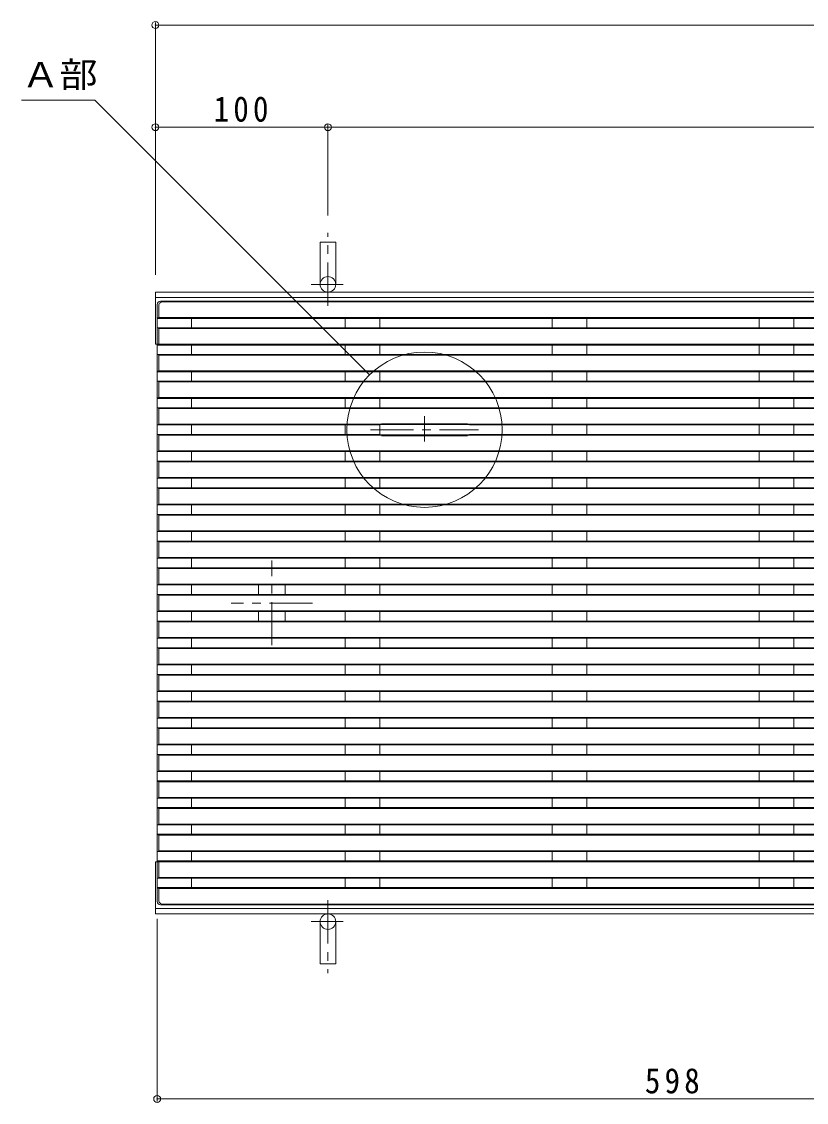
# Model space of a CAD drawing. Units: millimetres on the paper, with parts at other scales. Extents: x -255 to 276, y -195 to 192.
# Drawn here: x -255.3 to -164.3, y -27.6 to 97.7 of the extents above; entities that cross this region are included whole.
import ezdxf
from ezdxf.enums import TextEntityAlignment as Align

# ---------------------------------------------------------------- set-up
doc = ezdxf.new("R2010")
doc.units = ezdxf.units.MM
doc.header["$PDMODE"] = 32
doc.header["$PDSIZE"] = 0.8
doc.linetypes.add('CHAIN1', pattern=[8, 5, -1, 1, -1])
doc.linetypes.add('DASHED3', pattern=[4, 3, -1])
for name, color, linetype, lineweight in [('E-0', 7, 'CHAIN1', 9), ('E-1', 2, 'Continuous', 9), ('E-2', 3, 'Continuous', 9), ('E-4', 7, 'Continuous', 9), ('E-5', 7, 'Continuous', 9), ('E-6', 6, 'Continuous', 9)]:
    doc.layers.add(name, color=color, linetype=linetype, lineweight=lineweight)
doc.styles.add('ＭＳ ゴシック', font='')
doc.styles.get('ＭＳ ゴシック').set_extended_font_data('MS Gothic')

msp = doc.modelspace()

# ---------------------------------------------------------------- linework, layer by layer
at = {"layer": 'E-0'}
for p, q in [((-208.54, 49.034), (-208.54, 51.988)), ((-214.802, 50.406), (-202.277, 50.406))]:
    msp.add_line(p, q, dxfattribs=at)
at = {"layer": 'E-1', "linetype": 'CHAIN1'}
for p, q in [((-219.74, 64.782), (-219.74, 73.233)), ((-221.681, 67.255), (-217.987, 67.255)), ((-219.74, -4.151), (-219.74, -12.602)), ((-221.681, -6.624), (-217.987, -6.624))]:
    msp.add_line(p, q, dxfattribs=at)
at = {"layer": 'E-1'}
for p, q in [((-218.84, 67.255), (-218.84, 72.156)), ((-59.74, 66.355), (-239.74, 66.355)), ((-239.74, 60.315), (-239.74, 66.355)), ((-59.74, 65.715), (-239.74, 65.715)), ((-239.74, -5.724), (-239.74, 0.316)), ((-59.74, -5.084), (-239.74, -5.084)), ((-59.74, -5.724), (-239.74, -5.724)), ((-218.84, -6.624), (-218.84, -11.524))]:
    msp.add_line(p, q, dxfattribs=at)
at = {"layer": 'E-1', "linetype": 'DASHED3'}
for p, q in [((-78.54, 60.315), (-239.74, 60.315)), ((-78.54, 0.316), (-239.74, 0.316))]:
    msp.add_line(p, q, dxfattribs=at)
at = {"layer": 'E-1'}
for points in [[(-220.64, 67.255), (-220.64, 72.156), (-218.84, 72.156)], [(-220.64, -6.624), (-220.64, -11.524), (-218.84, -11.524)]]:
    msp.add_lwpolyline(points, dxfattribs=at)
for centre in [(-219.74, 67.255), (-219.74, -6.624)]:
    msp.add_circle(centre, 0.9, dxfattribs=at)
at = {"layer": 'E-2'}
for p, q in [((-239.14, 65.315), (-120.34, 65.315)), ((-238.94, 65.215), (-120.54, 65.215)), ((-239.54, -4.285), (-239.54, 64.915)), ((-239.34, 64.815), (-239.34, 63.415)), ((-239.34, 63.415), (-239.54, 63.315)), ((-119.94, 63.315), (-239.54, 63.315)), ((-239.34, 63.415), (-120.14, 63.415)), ((-235.54, 62.225), (-235.54, 63.315)), ((-217.74, 62.225), (-217.74, 63.315)), ((-213.74, 62.225), (-213.74, 63.315)), ((-193.74, 62.225), (-193.74, 63.315)), ((-189.74, 62.225), (-189.74, 63.315)), ((-169.74, 62.225), (-169.74, 63.315)), ((-165.74, 62.225), (-165.74, 63.315)), ((-119.94, 62.225), (-239.54, 62.225)), ((-239.34, 62.125), (-239.54, 62.225)), ((-120.14, 62.125), (-239.34, 62.125)), ((-239.34, 60.325), (-239.34, 62.125)), ((-239.34, 60.325), (-239.54, 60.225)), ((-119.94, 60.225), (-239.54, 60.225)), ((-239.34, 60.325), (-120.14, 60.325)), ((-235.54, 59.134), (-235.54, 60.225)), ((-217.74, 59.134), (-217.74, 60.225)), ((-213.74, 59.134), (-213.74, 60.225)), ((-193.74, 59.134), (-193.74, 60.225)), ((-189.74, 59.134), (-189.74, 60.225)), ((-169.74, 59.134), (-169.74, 60.225)), ((-165.74, 59.134), (-165.74, 60.225)), ((-119.94, 59.134), (-239.54, 59.134)), ((-239.34, 59.034), (-239.54, 59.134)), ((-120.14, 59.034), (-239.34, 59.034)), ((-239.34, 57.234), (-239.34, 59.034)), ((-239.34, 57.234), (-239.54, 57.134)), ((-119.94, 57.134), (-239.54, 57.134)), ((-239.34, 57.234), (-120.14, 57.234)), ((-235.54, 56.043), (-235.54, 57.134)), ((-217.74, 56.043), (-217.74, 57.134)), ((-213.74, 56.043), (-213.74, 57.134)), ((-193.74, 56.043), (-193.74, 57.134)), ((-189.74, 56.043), (-189.74, 57.134)), ((-169.74, 56.043), (-169.74, 57.134)), ((-165.74, 56.043), (-165.74, 57.134)), ((-239.54, 56.043), (-119.94, 56.043)), ((-239.34, 55.943), (-239.54, 56.043)), ((-120.14, 55.943), (-239.34, 55.943)), ((-239.34, 54.143), (-239.34, 55.943)), ((-239.34, 54.143), (-239.54, 54.043)), ((-119.94, 54.043), (-239.54, 54.043)), ((-239.34, 54.143), (-120.14, 54.143)), ((-235.54, 54.043), (-235.54, 52.952)), ((-217.74, 54.043), (-217.74, 52.952)), ((-213.74, 54.043), (-213.74, 52.952)), ((-193.74, 54.043), (-193.74, 52.952)), ((-189.74, 54.043), (-189.74, 52.952)), ((-169.74, 54.043), (-169.74, 52.952)), ((-165.74, 54.043), (-165.74, 52.952)), ((-239.34, 52.852), (-239.54, 52.952)), ((-119.94, 52.952), (-239.54, 52.952)), ((-239.34, 51.052), (-239.34, 52.852)), ((-120.14, 52.852), (-239.34, 52.852)), ((-239.34, 51.052), (-239.54, 50.952)), ((-239.54, 50.952), (-213.74, 50.952)), ((-213.74, 51.052), (-239.34, 51.052)), ((-235.54, 49.861), (-235.54, 50.952)), ((-217.74, 49.861), (-217.74, 50.952)), ((-213.74, 51.052), (-213.54, 51.106)), ((-213.74, 50.952), (-213.54, 51.006)), ((-213.74, 49.861), (-213.74, 50.952)), ((-213.54, 51.106), (-203.54, 51.106)), ((-213.54, 51.006), (-203.54, 51.006)), ((-203.34, 51.052), (-203.54, 51.106)), ((-203.54, 51.006), (-203.34, 50.952)), ((-203.34, 51.052), (-120.14, 51.052)), ((-203.34, 50.952), (-120.14, 50.952)), ((-193.74, 49.861), (-193.74, 50.952)), ((-189.74, 49.861), (-189.74, 50.952)), ((-169.74, 49.861), (-169.74, 50.952)), ((-165.74, 49.861), (-165.74, 50.952)), ((-239.34, 49.761), (-239.54, 49.861)), ((-213.74, 49.861), (-239.54, 49.861)), ((-213.74, 49.761), (-239.34, 49.761)), ((-239.34, 47.961), (-239.34, 49.761)), ((-213.74, 49.861), (-213.54, 49.806)), ((-213.74, 49.761), (-213.54, 49.706)), ((-213.54, 49.806), (-203.54, 49.806)), ((-213.54, 49.706), (-203.54, 49.706)), ((-203.34, 49.861), (-203.54, 49.806)), ((-203.54, 49.706), (-203.34, 49.761)), ((-119.94, 49.861), (-203.34, 49.861)), ((-120.14, 49.761), (-203.34, 49.761)), ((-239.34, 47.961), (-239.54, 47.861)), ((-119.94, 47.861), (-239.54, 47.861)), ((-239.34, 47.961), (-120.14, 47.961)), ((-235.54, 46.77), (-235.54, 47.861)), ((-217.74, 46.77), (-217.74, 47.861)), ((-213.74, 46.77), (-213.74, 47.861)), ((-193.74, 46.77), (-193.74, 47.861)), ((-189.74, 46.77), (-189.74, 47.861)), ((-169.74, 46.77), (-169.74, 47.861)), ((-165.74, 46.77), (-165.74, 47.861)), ((-239.54, 46.77), (-119.94, 46.77)), ((-239.34, 46.67), (-239.54, 46.77)), ((-120.14, 46.67), (-239.34, 46.67)), ((-239.34, 44.87), (-239.34, 46.67)), ((-239.34, 44.87), (-239.54, 44.77)), ((-119.94, 44.77), (-239.54, 44.77)), ((-239.34, 44.87), (-120.14, 44.87)), ((-235.54, 44.77), (-235.54, 43.679)), ((-217.74, 44.77), (-217.74, 43.679)), ((-213.74, 44.77), (-213.74, 43.679)), ((-193.74, 44.77), (-193.74, 43.679)), ((-189.74, 44.77), (-189.74, 43.679)), ((-169.74, 44.77), (-169.74, 43.679)), ((-165.74, 44.77), (-165.74, 43.679)), ((-119.94, 43.679), (-239.54, 43.679)), ((-239.34, 43.579), (-239.54, 43.679)), ((-239.34, 41.779), (-239.34, 43.579)), ((-120.14, 43.579), (-239.34, 43.579)), ((-239.34, 41.779), (-239.54, 41.679)), ((-239.54, 41.679), (-120.14, 41.679)), ((-239.34, 41.779), (-120.14, 41.779)), ((-235.54, 40.588), (-235.54, 41.679)), ((-217.74, 40.588), (-217.74, 41.679)), ((-213.74, 40.588), (-213.74, 41.679)), ((-193.74, 40.588), (-193.74, 41.679)), ((-189.74, 40.588), (-189.74, 41.679)), ((-169.74, 40.588), (-169.74, 41.679)), ((-165.74, 40.588), (-165.74, 41.679)), ((-119.94, 40.588), (-239.54, 40.588)), ((-239.34, 40.488), (-239.54, 40.588)), ((-120.14, 40.488), (-239.34, 40.488)), ((-239.34, 38.688), (-239.34, 40.488)), ((-239.34, 38.688), (-239.54, 38.588)), ((-119.94, 38.588), (-239.54, 38.588)), ((-239.34, 38.688), (-120.14, 38.688)), ((-235.54, 37.497), (-235.54, 38.588)), ((-217.74, 37.497), (-217.74, 38.588)), ((-213.74, 37.497), (-213.74, 38.588)), ((-193.74, 37.497), (-193.74, 38.588)), ((-189.74, 37.497), (-189.74, 38.588)), ((-169.74, 37.497), (-169.74, 38.588)), ((-165.74, 37.497), (-165.74, 38.588)), ((-239.54, 37.497), (-119.94, 37.497)), ((-239.34, 37.397), (-239.54, 37.497)), ((-120.14, 37.397), (-239.34, 37.397)), ((-239.34, 35.597), (-239.34, 37.397)), ((-239.34, 35.597), (-239.54, 35.497)), ((-119.94, 35.497), (-239.54, 35.497)), ((-239.34, 35.597), (-120.14, 35.597)), ((-235.54, 35.497), (-235.54, 34.406)), ((-217.74, 35.497), (-217.74, 34.406)), ((-213.74, 35.497), (-213.74, 34.406)), ((-193.74, 35.497), (-193.74, 34.406)), ((-189.74, 35.497), (-189.74, 34.406)), ((-169.74, 35.497), (-169.74, 34.406)), ((-165.74, 35.497), (-165.74, 34.406)), ((-119.94, 34.406), (-239.54, 34.406)), ((-239.34, 34.306), (-239.54, 34.406)), ((-239.34, 32.506), (-239.34, 34.306)), ((-120.14, 34.306), (-239.34, 34.306)), ((-239.34, 32.506), (-239.54, 32.406)), ((-239.54, 32.406), (-120.14, 32.406)), ((-239.34, 32.506), (-120.14, 32.506)), ((-235.54, 31.315), (-235.54, 32.406)), ((-217.74, 31.315), (-217.74, 32.406)), ((-213.74, 31.315), (-213.74, 32.406)), ((-193.74, 31.315), (-193.74, 32.406)), ((-189.74, 31.315), (-189.74, 32.406)), ((-169.74, 31.315), (-169.74, 32.406)), ((-165.74, 31.315), (-165.74, 32.406)), ((-119.94, 31.315), (-239.54, 31.315)), ((-239.34, 31.215), (-239.54, 31.315)), ((-120.14, 31.215), (-239.34, 31.215)), ((-239.34, 29.415), (-239.34, 31.215)), ((-239.34, 29.415), (-239.54, 29.315)), ((-119.94, 29.315), (-239.54, 29.315)), ((-239.34, 29.415), (-120.14, 29.415)), ((-235.54, 28.225), (-235.54, 29.315)), ((-217.74, 28.225), (-217.74, 29.315)), ((-213.74, 28.225), (-213.74, 29.315)), ((-193.74, 28.225), (-193.74, 29.315)), ((-189.74, 28.225), (-189.74, 29.315)), ((-169.74, 28.225), (-169.74, 29.315)), ((-165.74, 28.225), (-165.74, 29.315)), ((-239.54, 28.225), (-119.94, 28.225)), ((-239.34, 28.125), (-239.54, 28.225)), ((-120.14, 28.125), (-239.34, 28.125)), ((-239.34, 26.325), (-239.34, 28.125)), ((-239.34, 26.325), (-239.54, 26.225)), ((-239.34, 26.325), (-120.14, 26.325)), ((-119.94, 26.225), (-239.54, 26.225)), ((-119.94, 25.134), (-239.54, 25.134)), ((-239.34, 25.034), (-239.54, 25.134)), ((-235.54, 26.225), (-235.54, 25.134)), ((-217.74, 26.225), (-217.74, 25.134)), ((-213.74, 26.225), (-213.74, 25.134)), ((-193.74, 26.225), (-193.74, 25.134)), ((-189.74, 26.225), (-189.74, 25.134)), ((-169.74, 26.225), (-169.74, 25.134)), ((-165.74, 26.225), (-165.74, 25.134)), ((-239.34, 23.234), (-239.34, 25.034)), ((-120.14, 25.034), (-239.34, 25.034)), ((-239.34, 23.234), (-239.54, 23.134)), ((-239.54, 23.134), (-120.14, 23.134)), ((-239.34, 23.234), (-120.14, 23.234)), ((-235.54, 22.043), (-235.54, 23.134)), ((-217.74, 22.043), (-217.74, 23.134)), ((-213.74, 22.043), (-213.74, 23.134)), ((-193.74, 22.043), (-193.74, 23.134)), ((-189.74, 22.043), (-189.74, 23.134)), ((-169.74, 22.043), (-169.74, 23.134)), ((-165.74, 22.043), (-165.74, 23.134)), ((-119.94, 22.043), (-239.54, 22.043)), ((-239.34, 21.943), (-239.54, 22.043)), ((-120.14, 21.943), (-239.34, 21.943)), ((-239.34, 20.143), (-239.34, 21.943)), ((-239.34, 20.143), (-239.54, 20.043)), ((-239.34, 20.143), (-120.14, 20.143)), ((-119.94, 20.043), (-239.54, 20.043)), ((-239.54, 18.952), (-119.94, 18.952)), ((-239.34, 18.852), (-239.54, 18.952)), ((-120.14, 18.852), (-239.34, 18.852)), ((-239.34, 17.052), (-239.34, 18.852)), ((-235.54, 18.952), (-235.54, 20.043)), ((-217.74, 18.952), (-217.74, 20.043)), ((-213.74, 18.952), (-213.74, 20.043)), ((-193.74, 18.952), (-193.74, 20.043)), ((-189.74, 18.952), (-189.74, 20.043)), ((-169.74, 18.952), (-169.74, 20.043)), ((-165.74, 18.952), (-165.74, 20.043)), ((-239.34, 17.052), (-239.54, 16.952)), ((-119.94, 16.952), (-239.54, 16.952)), ((-239.34, 17.052), (-120.14, 17.052)), ((-235.54, 16.952), (-235.54, 15.861)), ((-217.74, 16.952), (-217.74, 15.861)), ((-213.74, 16.952), (-213.74, 15.861)), ((-193.74, 16.952), (-193.74, 15.861)), ((-189.74, 16.952), (-189.74, 15.861)), ((-169.74, 16.952), (-169.74, 15.861)), ((-165.74, 16.952), (-165.74, 15.861)), ((-119.94, 15.861), (-239.54, 15.861)), ((-239.34, 15.761), (-239.54, 15.861)), ((-239.34, 13.961), (-239.34, 15.761)), ((-120.14, 15.761), (-239.34, 15.761)), ((-239.34, 13.961), (-239.54, 13.861)), ((-239.54, 13.861), (-120.14, 13.861)), ((-239.34, 13.961), (-120.14, 13.961)), ((-235.54, 12.77), (-235.54, 13.861)), ((-217.74, 12.77), (-217.74, 13.861)), ((-213.74, 12.77), (-213.74, 13.861)), ((-193.74, 12.77), (-193.74, 13.861)), ((-189.74, 12.77), (-189.74, 13.861)), ((-169.74, 12.77), (-169.74, 13.861)), ((-165.74, 12.77), (-165.74, 13.861)), ((-239.34, 12.67), (-239.54, 12.77)), ((-119.94, 12.77), (-239.54, 12.77)), ((-239.34, 10.87), (-239.34, 12.67)), ((-120.14, 12.67), (-239.34, 12.67)), ((-239.34, 10.87), (-239.54, 10.77)), ((-156.14, 10.77), (-239.54, 10.77)), ((-239.34, 10.87), (-156.14, 10.87)), ((-235.54, 9.679), (-235.54, 10.77)), ((-217.74, 9.679), (-217.74, 10.77)), ((-213.74, 9.679), (-213.74, 10.77)), ((-193.74, 9.679), (-193.74, 10.77)), ((-189.74, 9.679), (-189.74, 10.77)), ((-169.74, 9.679), (-169.74, 10.77)), ((-165.74, 9.679), (-165.74, 10.77)), ((-239.34, 9.579), (-239.54, 9.679)), ((-239.54, 9.679), (-156.14, 9.679)), ((-239.34, 7.779), (-239.34, 9.579)), ((-156.14, 9.579), (-239.34, 9.579)), ((-239.34, 7.779), (-239.54, 7.679)), ((-119.94, 7.679), (-239.54, 7.679)), ((-239.34, 7.779), (-120.14, 7.779)), ((-235.54, 7.679), (-235.54, 6.588)), ((-217.74, 7.679), (-217.74, 6.588)), ((-213.74, 7.679), (-213.74, 6.588)), ((-193.74, 7.679), (-193.74, 6.588)), ((-189.74, 7.679), (-189.74, 6.588)), ((-169.74, 7.679), (-169.74, 6.588)), ((-165.74, 7.679), (-165.74, 6.588)), ((-119.94, 6.588), (-239.54, 6.588)), ((-239.34, 6.488), (-239.54, 6.588)), ((-239.34, 4.688), (-239.34, 6.488)), ((-120.14, 6.488), (-239.34, 6.488)), ((-239.34, 4.688), (-239.54, 4.588)), ((-239.54, 4.588), (-120.14, 4.588)), ((-239.34, 4.688), (-120.14, 4.688)), ((-235.54, 3.497), (-235.54, 4.588)), ((-217.74, 3.497), (-217.74, 4.588)), ((-213.74, 3.497), (-213.74, 4.588)), ((-193.74, 3.497), (-193.74, 4.588)), ((-189.74, 3.497), (-189.74, 4.588)), ((-169.74, 3.497), (-169.74, 4.588)), ((-165.74, 3.497), (-165.74, 4.588)), ((-239.34, 3.397), (-239.54, 3.497)), ((-119.94, 3.497), (-239.54, 3.497)), ((-239.34, 1.597), (-239.34, 3.397)), ((-120.14, 3.397), (-239.34, 3.397)), ((-239.34, 1.597), (-239.54, 1.497)), ((-119.94, 1.497), (-239.54, 1.497)), ((-239.34, 1.597), (-120.14, 1.597)), ((-235.54, 0.406), (-235.54, 1.497)), ((-217.74, 0.406), (-217.74, 1.497)), ((-213.74, 0.406), (-213.74, 1.497)), ((-193.74, 0.406), (-193.74, 1.497)), ((-189.74, 0.406), (-189.74, 1.497)), ((-169.74, 0.406), (-169.74, 1.497)), ((-165.74, 0.406), (-165.74, 1.497)), ((-119.94, 0.406), (-239.54, 0.406)), ((-239.34, 0.306), (-239.54, 0.406)), ((-120.14, 0.306), (-239.34, 0.306)), ((-239.34, -1.494), (-239.34, 0.306)), ((-239.34, -1.494), (-239.54, -1.594)), ((-119.94, -1.594), (-239.54, -1.594)), ((-239.34, -1.494), (-120.14, -1.494)), ((-235.54, -2.685), (-235.54, -1.594)), ((-217.74, -2.685), (-217.74, -1.594)), ((-213.74, -2.685), (-213.74, -1.594)), ((-193.74, -2.685), (-193.74, -1.594)), ((-189.74, -2.685), (-189.74, -1.594)), ((-169.74, -2.685), (-169.74, -1.594)), ((-165.74, -2.685), (-165.74, -1.594)), ((-239.54, -2.685), (-119.94, -2.685)), ((-239.34, -2.785), (-239.54, -2.685)), ((-120.14, -2.785), (-239.34, -2.785)), ((-239.34, -4.185), (-239.34, -2.785)), ((-239.14, -4.685), (-120.34, -4.685)), ((-238.94, -4.585), (-120.54, -4.585))]:
    msp.add_line(p, q, dxfattribs=at)
for centre, start, end in [((-239.14, 64.915), 90, 180), ((-238.94, 64.815), 90, 130.09273), ((-238.94, 64.815), 130.09273, 180), ((-239.14, -4.285), 180, 270), ((-238.94, -4.185), 180, 235.00762), ((-238.94, -4.185), 235.00762, 270)]:
    msp.add_arc(centre, 0.4, start, end, dxfattribs=at)
at = {"layer": 'E-4'}
for p, q in [((-239.74, 97.618), (-239.74, 68.355)), ((-239.74, 97.318), (-59.74, 97.318)), ((-239.74, 85.476), (-219.74, 85.476)), ((-219.74, 85.776), (-219.74, 75.233)), ((-219.74, 85.476), (-99.74, 85.476)), ((-239.54, -27.481), (-239.54, -6.285)), ((-239.54, -27.181), (-119.94, -27.181))]:
    msp.add_line(p, q, dxfattribs=at)
for p in [(-239.74, 97.318), (-239.74, 85.476), (-219.74, 85.476), (-239.54, -27.181)]:
    msp.add_point(p, dxfattribs=at)
at = {"layer": 'E-5'}
for p in [(-255.255, 88.622), (-214.904, 56.77)]:
    msp.add_line(p, (-246.755, 88.622), dxfattribs=at)
msp.add_circle((-208.54, 50.406), 9, dxfattribs=at)
at = {"layer": 'E-6', "linetype": 'CHAIN1'}
for p, q in [((-226.24, 25.424), (-226.24, 35.237)), ((-221.53, 30.315), (-230.95, 30.315))]:
    msp.add_line(p, q, dxfattribs=at)
at = {"layer": 'E-6'}
for p, q in [((-227.8, 31.316), (-227.8, 32.406)), ((-224.68, 31.316), (-224.68, 32.406)), ((-227.8, 28.225), (-227.8, 29.316)), ((-224.68, 28.225), (-224.68, 29.316))]:
    msp.add_line(p, q, dxfattribs=at)

# ---------------------------------------------------------------- texts
at = {"layer": 'E-4', "color": 2, "char_height": 2.933, "attachment_point": 7, "style": 'ＭＳ ゴシック'}
for s, insert in [('\\T1.27;\\W0.9;100', (-232.99, 86.076)), ('\\T1.27;\\W0.9;598', (-182.99, -26.581))]:
    msp.add_mtext(s, dxfattribs=dict(at, insert=insert))
at = {"layer": 'E-5', "color": 2, "style": 'ＭＳ ゴシック', "width": 1.1}
msp.add_text('Ａ部', height=2.933, dxfattribs=at).set_placement((-255.255, 89.222), align=Align.BOTTOM_LEFT)

doc.saveas('drawing.dxf')
